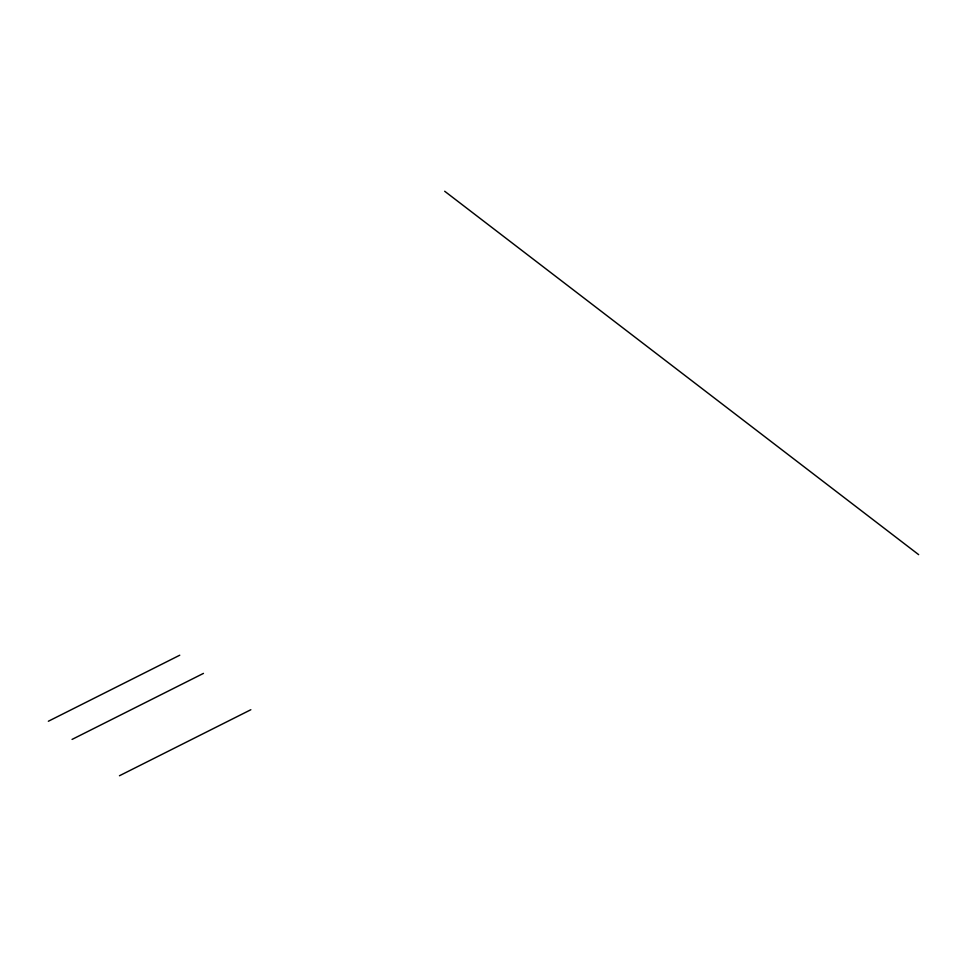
<?xml version="1.0" encoding="UTF-8"?>
<svg xmlns="http://www.w3.org/2000/svg" width="967" height="967" viewBox="0 0 967 967"><rect width="100%" height="100%" fill="white"/><g stroke="black" fill="none" stroke-linecap="round" stroke-linejoin="round"><path stroke-width="1.45" d="M48.35 721.249L179.753 655.215M72.054 739.417L203.457 673.395M119.449 775.752L250.852 709.73M444.675 191.248L918.65 554.647"/></g></svg>
